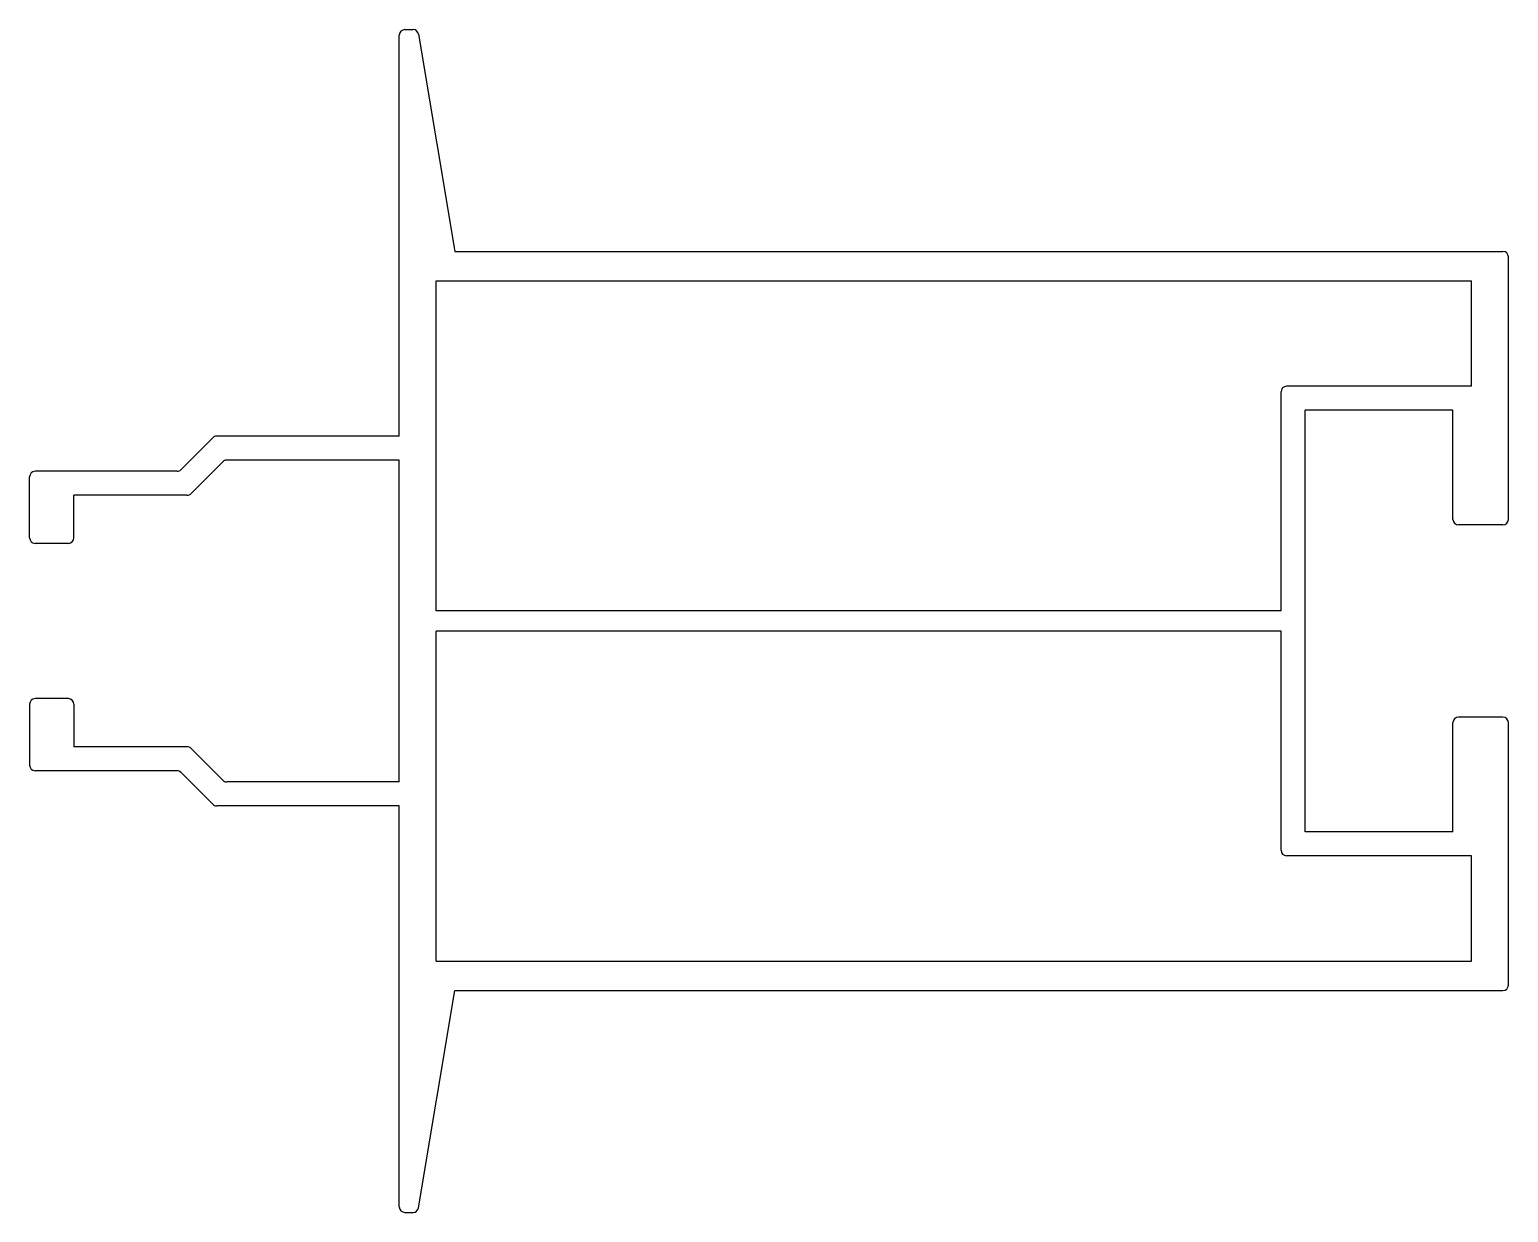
# Model space of a CAD drawing. Extents: x 540.4 to 620.4, y 626.1 to 690.1.
import ezdxf

# ---------------------------------------------------------------- set-up
doc = ezdxf.new("R2010")
doc.units = 0
doc.layers.get('0').update_dxf_attribs({"linetype": 'CONTINUOUS'})

msp = doc.modelspace()

# ---------------------------------------------------------------- linework, layer by layer
for p, q in [((560.364, 668.053), (560.364, 689.753)), ((560.664, 690.053), (561.11, 690.053)), ((561.406, 689.803), (563.364, 678.053)), ((563.364, 678.053), (620.064, 678.053)), ((620.364, 663.553), (620.364, 677.753)), ((562.364, 676.453), (618.364, 676.453)), ((562.364, 658.603), (562.364, 676.453)), ((618.364, 670.753), (618.364, 676.453)), ((608.064, 658.603), (608.064, 670.453)), ((618.364, 670.753), (608.364, 670.753)), ((609.364, 646.653), (609.364, 669.453)), ((617.364, 669.453), (609.364, 669.453)), ((617.364, 663.553), (617.364, 669.453)), ((560.364, 668.053), (550.489, 668.053)), ((550.277, 667.966), (548.552, 666.241)), ((550.815, 666.666), (549.091, 664.941)), ((560.364, 666.753), (551.027, 666.753)), ((560.364, 649.353), (560.364, 666.753)), ((540.364, 662.553), (540.364, 665.853)), ((548.34, 666.153), (540.664, 666.153)), ((542.764, 662.553), (542.764, 664.853)), ((548.879, 664.853), (542.764, 664.853)), ((620.064, 663.253), (617.664, 663.253)), ((542.464, 662.253), (540.664, 662.253)), ((608.064, 658.603), (562.364, 658.603)), ((608.064, 657.503), (562.364, 657.503)), ((562.364, 639.653), (562.364, 657.503)), ((608.064, 645.653), (608.064, 657.503)), ((542.464, 653.853), (540.664, 653.853)), ((540.364, 653.553), (540.364, 650.253)), ((542.764, 653.553), (542.764, 651.253)), ((620.064, 652.853), (617.664, 652.853)), ((617.364, 646.653), (617.364, 652.553)), ((620.364, 638.353), (620.364, 652.553)), ((548.879, 651.253), (542.764, 651.253)), ((550.815, 649.441), (549.091, 651.166)), ((548.34, 649.953), (540.664, 649.953)), ((550.277, 648.141), (548.552, 649.866)), ((560.364, 649.353), (551.027, 649.353)), ((560.364, 648.053), (550.489, 648.053)), ((560.364, 626.353), (560.364, 648.053)), ((617.364, 646.653), (609.364, 646.653)), ((618.364, 645.353), (608.364, 645.353)), ((618.364, 639.653), (618.364, 645.353)), ((562.364, 639.653), (618.364, 639.653)), ((561.406, 626.304), (563.364, 638.053)), ((563.364, 638.053), (620.064, 638.053)), ((560.664, 626.053), (561.11, 626.053))]:
    msp.add_line(p, q)
for centre, start, end in [((560.664, 689.753), 90, 180), ((561.11, 689.753), 9.46232, 90), ((620.064, 677.753), 0, 90), ((608.364, 670.453), 90, 180), ((550.489, 667.753), 90, 135), ((551.027, 666.453), 90, 135), ((540.664, 665.853), 90, 180), ((548.34, 666.453), 270, 315), ((548.879, 665.153), 270, 315), ((617.664, 663.553), 180, 270), ((620.064, 663.553), 270, 0), ((540.664, 662.553), 180, 270), ((542.464, 662.553), 270, 0), ((540.664, 653.553), 90, 180), ((542.464, 653.553), 0, 90), ((617.664, 652.553), 90, 180), ((620.064, 652.553), 0, 90), ((548.879, 650.953), 45, 90), ((540.664, 650.253), 180, 270), ((548.34, 649.653), 45, 90), ((551.027, 649.653), 225, 270), ((550.489, 648.353), 225, 270), ((608.364, 645.653), 180, 270), ((620.064, 638.353), 270, 0), ((560.664, 626.353), 180, 270), ((561.11, 626.353), 270, 350.53768)]:
    msp.add_arc(centre, 0.3, start, end)

doc.saveas('drawing.dxf')
